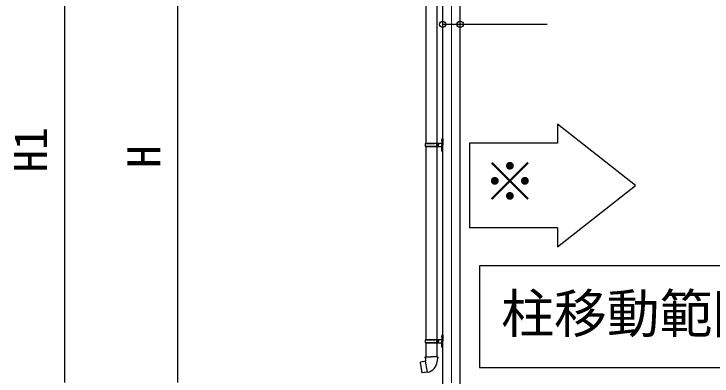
# Model space of a CAD drawing. Units: millimetres, scale not verified. Extents: x -700 to 700, y -1044 to 1038.
# Drawn here: x -264.7 to -79.7, y 454.8 to 550.9 of the extents above; entities that cross this region are included whole.
import ezdxf
from ezdxf.enums import TextEntityAlignment as Align

# ---------------------------------------------------------------- set-up
doc = ezdxf.new("R2010")
doc.units = ezdxf.units.MM
doc.header["$LTSCALE"] = 6
doc.layers.add('0-5_YKK_12', color=2, linetype='Continuous', lineweight=18)
for name, color, linetype in [('0-6_YKK_13', 4, 'Continuous'), ('0-7_YKK_A1', 4, 'Continuous'), ('0-8_YKK_D', 6, 'Continuous')]:
    doc.layers.add(name, color=color, linetype=linetype)
doc.styles.add('ＭＳ ゴシック', font='')
doc.styles.get('ＭＳ ゴシック').set_extended_font_data('MS Gothic')

msp = doc.modelspace()

# ---------------------------------------------------------------- linework, layer by layer
at = {"layer": '0-5_YKK_12'}
msp.add_line((-148.745, 585.621), (-148.745, 453.004), dxfattribs=at)
at = {"layer": '0-6_YKK_13'}
for p, q in [((-155.569, 567.737), (-155.569, 516.564)), ((-152.584, 567.737), (-152.584, 516.564)), ((-155.718, 516.464), (-153.202, 516.464)), ((-155.668, 516.564), (-151.368, 516.564)), ((-155.668, 516.564), (-155.668, 516.464)), ((-152.718, 516.564), (-152.718, 516.339)), ((-152.718, 516.339), (-152.618, 516.339)), ((-152.618, 516.339), (-152.618, 516.114)), ((-152.32, 516.564), (-152.32, 516.114)), ((-152.32, 516.339), (-152.17, 516.339)), ((-152.17, 516.339), (-152.17, 516.114)), ((-151.385, 517.422), (-151.283, 517.372)), ((-151.321, 517.522), (-151.29, 517.522)), ((-151.321, 517.522), (-151.321, 517.107)), ((-151.321, 517.107), (-151.29, 517.107)), ((-151.29, 517.522), (-151.29, 517.107)), ((-151.29, 517.522), (-151.27, 517.502)), ((-151.29, 517.107), (-151.27, 517.127)), ((-151.283, 517.372), (-151.252, 517.314)), ((-151.27, 517.714), (-151.12, 517.789)), ((-151.27, 517.714), (-151.27, 516.114)), ((-151.27, 517.502), (-151.27, 517.127)), ((-151.12, 517.789), (-151.12, 516.114)), ((-151.12, 517.789), (-151.07, 517.789)), ((-151.07, 517.789), (-151.07, 516.114)), ((-155.718, 515.764), (-153.202, 515.764)), ((-155.668, 515.664), (-155.668, 515.764)), ((-155.668, 515.664), (-151.368, 515.664)), ((-155.569, 515.664), (-155.569, 464.492)), ((-152.718, 515.664), (-152.718, 515.889)), ((-152.718, 515.889), (-152.618, 515.889)), ((-152.618, 515.889), (-152.618, 516.114)), ((-152.584, 515.664), (-152.584, 464.492)), ((-152.32, 515.664), (-152.32, 516.114)), ((-152.32, 515.889), (-152.17, 515.889)), ((-152.17, 515.889), (-152.17, 516.114)), ((-151.385, 515.022), (-151.283, 514.972)), ((-151.321, 515.122), (-151.29, 515.122)), ((-151.321, 515.122), (-151.321, 514.707)), ((-151.321, 514.707), (-151.29, 514.707)), ((-151.29, 515.122), (-151.29, 514.707)), ((-151.29, 515.122), (-151.27, 515.102)), ((-151.29, 514.707), (-151.27, 514.727)), ((-151.283, 514.972), (-151.252, 514.914)), ((-151.27, 514.514), (-151.27, 516.114)), ((-151.27, 515.102), (-151.27, 514.727)), ((-151.27, 514.514), (-151.12, 514.439)), ((-151.12, 514.439), (-151.12, 516.114)), ((-151.12, 514.439), (-151.07, 514.439)), ((-151.07, 514.439), (-151.07, 516.114)), ((-155.718, 464.392), (-153.202, 464.392)), ((-155.668, 464.492), (-151.368, 464.492)), ((-155.668, 464.492), (-155.668, 464.392)), ((-152.718, 464.492), (-152.718, 464.267)), ((-152.32, 464.492), (-152.32, 464.042)), ((-151.385, 465.349), (-151.283, 465.299)), ((-151.321, 465.449), (-151.29, 465.449)), ((-151.321, 465.449), (-151.321, 465.034)), ((-151.321, 465.034), (-151.29, 465.034)), ((-151.29, 465.449), (-151.29, 465.034)), ((-151.29, 465.449), (-151.27, 465.429)), ((-151.29, 465.034), (-151.27, 465.054)), ((-151.283, 465.299), (-151.252, 465.242)), ((-151.27, 465.642), (-151.12, 465.717)), ((-151.27, 465.642), (-151.27, 464.042)), ((-151.27, 465.429), (-151.27, 465.054)), ((-151.12, 465.717), (-151.12, 464.042)), ((-151.12, 465.717), (-151.07, 465.717)), ((-151.07, 465.717), (-151.07, 464.042)), ((-155.718, 463.692), (-153.202, 463.692)), ((-155.668, 463.592), (-155.668, 463.692)), ((-155.668, 463.592), (-151.368, 463.592)), ((-155.569, 463.592), (-155.569, 459.879)), ((-152.718, 464.267), (-152.618, 464.267)), ((-152.718, 463.592), (-152.718, 463.817)), ((-152.718, 463.817), (-152.618, 463.817)), ((-152.618, 464.267), (-152.618, 464.042)), ((-152.618, 463.817), (-152.618, 464.042)), ((-152.584, 463.592), (-152.584, 459.879)), ((-152.32, 464.267), (-152.17, 464.267)), ((-152.32, 463.592), (-152.32, 464.042)), ((-152.32, 463.817), (-152.17, 463.817)), ((-152.17, 464.267), (-152.17, 464.042)), ((-152.17, 463.817), (-152.17, 464.042)), ((-151.385, 462.949), (-151.283, 462.899)), ((-151.321, 463.049), (-151.29, 463.049)), ((-151.321, 463.049), (-151.321, 462.634)), ((-151.321, 462.634), (-151.29, 462.634)), ((-151.29, 463.049), (-151.29, 462.634)), ((-151.29, 463.049), (-151.27, 463.029)), ((-151.29, 462.634), (-151.27, 462.654)), ((-151.283, 462.899), (-151.252, 462.842)), ((-151.27, 462.442), (-151.27, 464.042)), ((-151.27, 463.029), (-151.27, 462.654)), ((-151.12, 462.367), (-151.12, 464.042)), ((-151.07, 462.367), (-151.07, 464.042)), ((-151.27, 462.442), (-151.12, 462.367)), ((-151.12, 462.367), (-151.07, 462.367)), ((-155.662, 459.879), (-155.769, 459.84)), ((-155.769, 459.84), (-155.769, 459.659)), ((-155.769, 459.659), (-155.657, 459.618)), ((-155.662, 459.879), (-154.069, 459.879)), ((-155.662, 459.879), (-155.657, 459.618)), ((-155.657, 459.618), (-155.644, 458.879)), ((-155.644, 458.879), (-155.577, 458.779)), ((-155.577, 458.779), (-155.578, 458.778)), ((-152.477, 459.879), (-154.069, 459.879)), ((-152.56, 458.782), (-152.564, 458.674)), ((-152.494, 458.879), (-152.56, 458.782)), ((-152.369, 459.659), (-152.481, 459.618)), ((-152.477, 459.879), (-152.369, 459.84)), ((-152.371, 459.84), (-152.371, 459.659)), ((-156.992, 458.456), (-157.033, 458.398)), ((-157.033, 458.398), (-156.552, 455.67)), ((-155.599, 458.719), (-156.992, 458.456)), ((-156.355, 458.586), (-156.366, 458.574)), ((-155.081, 455.854), (-155.588, 458.728)), ((-155.587, 458.769), (-155.587, 458.733)), ((-155.85, 455.724), (-155.865, 455.732)), ((-155.066, 455.816), (-155.078, 455.849))]:
    msp.add_line(p, q, dxfattribs=at)
for points in [[(-151.385, 517.207), (-151.283, 517.257), (-151.252, 517.314)], [(-151.385, 514.807), (-151.283, 514.857), (-151.252, 514.914)], [(-151.385, 465.135), (-151.283, 465.184), (-151.252, 465.242)], [(-151.385, 462.735), (-151.283, 462.784), (-151.252, 462.842)], [(-152.477, 459.879), (-152.481, 459.618), (-152.494, 458.879)], [(-156.243, 458.597), (-156.257, 458.605), (-156.355, 458.586)], [(-155.094, 455.858), (-156.494, 455.629), (-156.552, 455.67)], [(-155.741, 455.752), (-155.752, 455.74), (-155.85, 455.724)]]:
    msp.add_lwpolyline(points, dxfattribs=at)
for centre, radius, start, end in [((-153.281, 516.114), 2.462, 171.82876, 180.00002), ((-153.202, 516.564), 0.1, 270, 359.99998), ((-151.105, 517.314), 0.3, 136.21765, 223.78235), ((-151.37, 516.664), 0.1, 270, 359.99998), ((-153.281, 516.114), 2.462, 180.00002, 188.17127), ((-153.202, 515.664), 0.1, 0.00005, 90.00004), ((-151.105, 514.914), 0.3, 136.21765, 223.78235), ((-151.37, 515.564), 0.1, 0.00005, 90.00004), ((-153.281, 464.042), 2.462, 171.82876, 180.00002), ((-153.202, 464.492), 0.1, 270, 359.99998), ((-151.105, 465.242), 0.3, 136.21765, 223.78235), ((-151.37, 464.592), 0.1, 270, 359.99998), ((-153.281, 464.042), 2.462, 180.00002, 188.17127), ((-153.202, 463.592), 0.1, 0.00005, 90.00004), ((-151.105, 462.842), 0.3, 136.21765, 223.78235), ((-151.37, 463.492), 0.1, 0.00005, 90.00004), ((-155.577, 458.769), 0.01, 100, 180), ((-155.602, 458.733), 0.015, 280.66842, 0), ((-155.577, 458.779), 3.015, 279.96938, 358), ((-155.092, 455.844), 0.015, 20, 99.33158), ((-155.056, 455.819), 0.01, 200, 279.96938)]:
    msp.add_arc(centre, radius, start, end, dxfattribs=at)
at = {"layer": '0-7_YKK_A1'}
for p, q in [((-120.686, 521.636), (-120.686, 516.596)), ((-120.686, 494.126), (-144.005, 494.126)), ((-120.686, 494.126), (-120.686, 489.086))]:
    msp.add_line(p, q, dxfattribs=at)
for points in [[(-151.07, 428.129), (-146.42, 428.129), (-146.42, 453.129), (-146.42, 584.269)], [(-151.07, 428.129), (-151.07, 453.129), (-151.07, 584.269)], [(-120.686, 489.086), (-99.997, 505.361), (-120.686, 521.636)], [(-120.686, 516.596), (-144.005, 516.596), (-144.005, 494.126)]]:
    msp.add_lwpolyline(points, dxfattribs=at)
msp.add_lwpolyline([(-28.824, 484.046), (-141.324, 484.046), (-141.324, 457.046), (-28.824, 457.046)], close=True, dxfattribs=at)
at = {"layer": '0-8_YKK_D'}
for p, q in [((-251.243, 453.129), (-251.243, 582.399)), ((-221.243, 453.129), (-221.243, 578.129)), ((-151.07, 548.137), (-151.07, 549.129)), ((-146.42, 548.137), (-146.42, 549.129))]:
    msp.add_line(p, q, dxfattribs=at)
msp.add_lwpolyline([(-151.07, 548.129), (-146.42, 548.129), (-123.406, 548.129)], dxfattribs=at)
for centre in [(-151.07, 548.129), (-146.42, 548.129)]:
    msp.add_circle(centre, 0.85, dxfattribs=at)

# ---------------------------------------------------------------- texts
at = {"layer": '0-7_YKK_A1', "style": 'ＭＳ ゴシック'}
for s, p in [('※', (-140.265, 498.202)), ('柱移動範囲', (-135.567, 463.188))]:
    msp.add_text(s, height=10.26, dxfattribs=at).set_placement(p, align=Align.BOTTOM_LEFT)
at = {"layer": '0-8_YKK_D', "style": 'ＭＳ ゴシック'}
for s, p in [('H1', (-253.243, 508.832)), ('H', (-223.243, 510.038))]:
    msp.add_text(s, height=8.798, rotation=90, dxfattribs=at).set_placement(p, align=Align.BOTTOM_LEFT)

doc.saveas('drawing.dxf')
